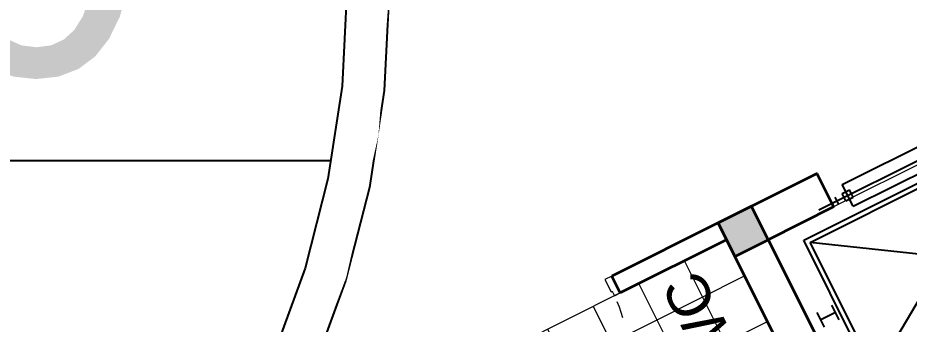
# Model space of a CAD drawing. Header units: millimetres. Extents: x 567980 to 569372, y 2065777 to 2066674.
# Drawn here: x 568782.43 to 568787.68, y 2066327.69 to 2066329.5 of the extents above; entities that cross this region are included whole.
import ezdxf
from ezdxf.enums import TextEntityAlignment as Align
from ezdxf.xclip import XClip

# ---------------------------------------------------------------- set-up
doc = ezdxf.new("R2010")
doc.units = ezdxf.units.MM
for name, pattern in [('CENTER', [3, 1.5, -0.5, 0.5, -0.5]), ('DOT', [0.25, 0, -0.25]), ('HIDDEN', [0.75, 0.5, -0.25])]:
    doc.linetypes.add(name, pattern=pattern)
for name, color, linetype, lineweight in [('A-COT VACH', 2, 'Continuous', 35), ('A-CUA', 25, 'Continuous', 5), ('A-HATCH', 251, 'Continuous', 5), ('A-NET THAY', 125, 'Continuous', 18), ('A-NOI THAT', 44, 'Continuous', 9), ('A-TEXT', 7, 'Continuous', 18), ('A-TUONG', 255, 'Continuous', 35), ('E- RANH GIOI', 1, 'CENTER', 13)]:
    doc.layers.add(name, color=color, linetype=linetype, lineweight=lineweight)
for name, color, linetype in [('A-NOITHAT', 252, 'Continuous'), ('ghi_chu', 7, 'Continuous'), ('LoLK', 6, 'Continuous'), ('text', 7, 'Continuous')]:
    doc.layers.add(name, color=color, linetype=linetype)
doc.styles.add('A1-arial', font='arial.ttf')
doc.styles.add('avh', font='')
doc.styles.get('avh').set_extended_font_data('.VnAvantH')

# ---------------------------------------------------------------- blocks, each defined once
blk = doc.blocks.new('*U308')
h = blk.add_hatch(color=253)
h.dxf.hatch_style = 1
h.paths.add_polyline_path([(50.00000000000001, 449.9999999999998), (89.99999999999999, 449.9999999999998), (89.99999999999999, 549.9999999999998), (50.00000000000001, 549.9999999999998)])
h.paths.add_polyline_path([(50, 100), (90, 100), (90, 0), (50, 0)])
h = blk.add_hatch(color=253)
h.dxf.hatch_style = 1
h.paths.add_polyline_path([(1150, 100), (1110, 100), (1110, 0), (1150, 0)])
h.paths.add_polyline_path([(1150, 450), (1110, 450), (1110, 550), (1150, 550)])
h = blk.add_hatch(color=254)
h.dxf.hatch_style = 1
h.paths.add_polyline_path([(21.73011238398612, 344.5156181119089), (21.73011238398612, 514.1349438079922), (50.00000000000001, 514.1349438079922), (50.00000000000001, 485.8650561920074), (27.38408990719472, 485.8650561920074), (27.38408990719472, 344.5156181119089)])
h = blk.add_hatch(color=254)
h.dxf.hatch_style = 1
h.paths.add_polyline_path([(50.00000000000001, 449.9999999999998), (89.99999999999999, 449.9999999999998), (90, 100), (50, 100)])
h = blk.add_hatch(color=254)
h.dxf.hatch_style = 1
h.paths.add_polyline_path([(1110, 450), (1150, 450), (1150, 100), (1110, 100)])
h = blk.add_hatch(color=253)
h.dxf.hatch_style = 1
h.paths.add_polyline_path([(0, 0), (50, 0), (50, -40), (60, -40), (60, -110.0000000000004), (0, -110.0000000000004)])
h = blk.add_hatch(color=253)
h.dxf.hatch_style = 1
h.paths.add_polyline_path([(1200, 0), (1150, 0), (1150, -40), (1140, -40), (1140, -110.0000000000004), (1200, -110.0000000000004)])
at = {"linetype": 'Continuous'}
blk.add_line((70, 100), (69.99999999999999, 449.9999999999998), dxfattribs=at)
for p, q in [((89.99999999999999, 449.9999999999998), (90, 100)), ((1110, 450), (1110, 100)), ((1130, 100), (1130, 450))]:
    blk.add_line(p, q)
for points in [[(50.00000000000001, 449.9999999999998), (89.99999999999999, 449.9999999999998), (89.99999999999999, 549.9999999999998), (50.00000000000001, 549.9999999999998), (50.00000000000001, 449.9999999999998)], [(1150, 450), (1110, 450), (1110, 550), (1150, 550), (1150, 450)], [(50.00000000000001, 452.9059272893353), (50, 100)], [(1150, 452.9059272893355), (1150, 100)], [(50, 100), (90, 100), (90, 0), (50, 0), (50, 100)], [(1150, 100), (1110, 100), (1110, 0), (1150, 0), (1150, 100)]]:
    blk.add_lwpolyline(points)
at = {"linetype": 'HIDDEN', "ltscale": 30}
for points in [[(599.9999999999999, 0, 0.4142135623730951), (50, 549.9999999999999, 0.4142135623730951)], [(599.9999999999999, 0, -0.4142135623730951), (1150, 550.0000000000003, -0.4142135623730951)]]:
    blk.add_lwpolyline(points, format="xyb", dxfattribs=at)
for points in [[(21.73011238398612, 344.5156181119089), (21.73011238398612, 514.1349438079922), (50.00000000000001, 514.1349438079922), (50.00000000000001, 485.8650561920074), (27.38408990719472, 485.8650561920074), (27.38408990719472, 344.5156181119089)], [(50.00000000000001, 449.9999999999998), (89.99999999999999, 449.9999999999998), (90, 100), (50, 100)], [(1110, 450), (1150, 450), (1150, 100), (1110, 100)], [(0, 0), (50, 0), (50, -40), (60, -40), (60, -110.0000000000004), (0, -110.0000000000004)], [(1200, 0), (1150, 0), (1150, -40), (1140, -40), (1140, -110.0000000000004), (1200, -110.0000000000004)]]:
    blk.add_lwpolyline(points, close=True)
blk = doc.blocks.new('*U295')
at = {"ltscale": 10}
for p, q in [((800, 0), (0, 0)), ((755, -70), (45, -70)), ((755, -110), (45, -110))]:
    blk.add_line(p, q, dxfattribs=at)
for points in [[(0, -110), (45, -110), (45, -70), (60, -70), (60, 0), (0, 0)], [(800, -110), (755, -110), (755, -70), (740, -70), (740, 0), (800, 0)]]:
    blk.add_lwpolyline(points, close=True, dxfattribs=at)
blk = doc.blocks.new('AP11B2')
at = {"layer": 'A-NOITHAT'}
for p, q in [((359.9999999990687, 1491.603832304019), (-360.0000000009313, 1491.603832304019)), ((-360.0000000009313, 1341.603832304019), (-360.0000000009313, 1491.603832304019)), ((359.9999999990687, 1341.603832304019), (359.9999999990687, 1491.603832304019)), ((-435.0000000009313, 1391.603832304027), (-435.0000000009313, 1441.603832304019)), ((-385.0000000009313, 1391.603832304027), (-385.0000000009313, 1441.603832304019)), ((-335.0000000009313, 1441.603832304019), (-385.0000000009313, 1441.603832304019)), ((-335.0000000009313, 1391.603832304027), (-335.0000000009313, 1441.603832304019)), ((384.9999999990687, 1441.603832304019), (334.9999999990687, 1441.603832304019)), ((334.9999999990687, 1391.603832304027), (334.9999999990687, 1441.603832304019)), ((384.9999999990687, 1391.603832304027), (384.9999999990687, 1441.603832304019)), ((434.9999999990687, 1391.603832304027), (434.9999999990687, 1441.603832304019)), ((557.9627270745113, 1416.603832304019), (-568.2546845125034, 1416.603832304019)), ((-335.0000000009313, 1391.603832304027), (-385.0000000009313, 1391.603832304027)), ((384.9999999990687, 1391.603832304027), (334.9999999990687, 1391.603832304027)), ((359.9999999990687, 1341.603832304019), (-360.0000000009313, 1341.603832304019)), ((-725.0000000009313, 166.1255714344661), (-725.0000000009313, 1291.603832304019)), ((724.9999999990687, 1291.603832304019), (-725.0000000009313, 1291.603832304019)), ((-695.0000000009313, 366.1255714344516), (-695.0000000009313, 1261.603832304019)), ((694.9999999990687, 1261.603832304019), (-695.0000000009313, 1261.603832304019)), ((694.9999999990687, 366.1255714344516), (-695.0000000009313, 1261.603832304019)), ((-695.0000000009313, 366.1255714344516), (694.9999999990687, 1261.603832304019)), ((694.9999999990687, 366.1255714344516), (694.9999999990687, 1261.603832304019)), ((724.9999999990687, 166.1255714344588), (724.9999999990687, 1291.603832304019)), ((-850.0000000009313, 757.1255714344661), (-850.0000000009313, 857.1255714344661)), ((-750.0000000009313, 757.1255714344661), (-750.0000000009313, 857.1255714344661)), ((749.9999999990687, 757.1255714344661), (749.9999999990687, 857.1255714344661)), ((849.9999999990687, 757.1255714344661), (849.9999999990687, 857.1255714344661)), ((-750.0000000009313, 807.1255714344588), (-850.0000000009313, 807.1255714344588)), ((749.9999999990687, 807.1255714344588), (849.9999999990687, 807.1255714344516)), ((-360.0000000009313, 366.1255714344516), (-695.0000000009313, 366.1255714344516)), ((-420.0000000009313, 246.1255714344588), (-420.0000000009313, 366.1255714344516)), ((-360.0000000009313, 246.1255714344588), (-360.0000000009313, 366.1255714344516)), ((694.9999999990687, 366.1255714344516), (359.9999999990687, 366.1255714344516)), ((359.9999999990687, 246.1255714344516), (359.9999999990687, 366.1255714344516)), ((419.9999999990687, 246.1255714344516), (419.9999999990687, 366.1255714344516)), ((-360.0000000009313, 246.1255714344588), (-420.0000000009313, 246.1255714344588)), ((417.3913043467328, 226.1255714344588), (-417.3913043485954, 226.1255714344661)), ((-417.3913043485954, 186.1255714344588), (-417.3913043485954, 226.1255714344661)), ((-9.313225746154785e-10, 186.1255714344516), (-9.313225746154785e-10, 226.1255714344661)), ((419.9999999990687, 246.1255714344516), (359.9999999990687, 246.1255714344516)), ((417.3913043467328, 186.1255714344516), (417.3913043467328, 226.1255714344588)), ((724.9999999990687, 166.1255714344588), (-725.0000000009313, 166.1255714344661)), ((417.3913043467328, 186.1255714344516), (-417.3913043485954, 186.1255714344588)), ((417.3913043467328, 79.48334088382398), (-417.3913043485954, 79.48334088382398)), ((-417.3913043485954, 39.48334088382398), (-417.3913043485954, 79.48334088382398)), ((-9.313225746154785e-10, 39.48334088382398), (-9.313225746154785e-10, 79.48334088382398)), ((417.3913043467328, 39.48334088382398), (417.3913043467328, 79.48334088382398)), ((417.3913043467328, 39.48334088382398), (-417.3913043485954, 39.48334088382398)), ((-407.3913043476641, -66.86999999999534), (-407.3913043476641, 25)), ((-367.3913043485954, 25), (-407.3913043476641, 25)), ((-357.3913043485954, -15), (-357.3913043485954, 15)), ((357.3913043467328, -15), (357.3913043467328, 15)), ((407.3913043458015, 25), (367.3913043467328, 25)), ((407.3913043458015, -66.86999999999534), (407.3913043458015, 25)), ((-377.3913043476641, -66.86999999999534), (-377.3913043476641, -24.99999999999272)), ((-367.3913043485954, -24.99999999999272), (-377.3913043476641, -24.99999999999272)), ((377.3913043458015, -24.99999999999272), (367.3913043467328, -24.99999999999272)), ((377.3913043458015, -66.86999999999534), (377.3913043458015, -24.99999999999272)), ((-387.3913043485954, -76.86999999999534), (-397.3913043485954, -76.86999999999534)), ((397.3913043467328, -76.86999999999534), (387.3913043467328, -76.86999999999534))]:
    blk.add_line(p, q, dxfattribs=at)
for centre, start, end in [((-367.3913043485954, 15), 0, 90), ((367.3913043467328, 15), 90, 180), ((-367.3913043485954, -15), 270, 0), ((367.3913043467328, -15), 180, 270), ((-397.3913043485954, -66.86999999999534), 180, 270), ((-387.3913043485954, -66.86999999999534), 270, 0), ((387.3913043467328, -66.86999999999534), 180, 270), ((397.3913043467328, -66.86999999999534), 270, 0)]:
    blk.add_arc(centre, 10, start, end, dxfattribs=at)
for p in [(-900.0000000009313, 0), (899.9999999990687, 0)]:
    blk.add_point(p, dxfattribs=at)
blk = doc.blocks.new('*U306')
blk.add_line((69.99999999999977, -100.0000000000002), (69.99999999999842, -866.6666666666034))
for points in [[(2.273736754828163e-13, 146.666666692162), (60.00000000000045, 146.6666666921618), (60.00000000000023, 39.99999999999983), (50.00000000000023, 39.99999999999986), (50, -1.13686837721616e-13), (0, 0)], [(1066.666666666604, 146.6666666921603), (1006.666666666603, 146.6666666921606), (1006.666666666603, 39.99999999999834), (1016.666666666603, 39.99999999999832), (1016.666666666603, -1.687216023459315e-12), (1066.666666666603, -1.829324570611335e-12)], [(50, -1.13686837721616e-13), (49.99999999999797, -966.666666666604), (89.99999999999797, -966.6666666666038), (90, -2.273736754432321e-13)], [(50, -100.0000000000002), (89.99999999999977, -100.0000000000003), (89.99999999999842, -866.6666666666038), (49.99999999999842, -866.6666666666038)]]:
    blk.add_lwpolyline(points, close=True)
at = {"linetype": 'HIDDEN'}
blk.add_arc((50, -1.13686837721616e-13), 966.666666666604, 270, 7.802421844452399e-15, dxfattribs=at)
blk = doc.blocks.new('cot 220')
at = {"layer": 'A-COT VACH'}
h = blk.add_hatch(color=256, dxfattribs=at)
h.dxf.hatch_style = 1
h.paths.add_polyline_path([(110.0000037951395, 109.9999999980937), (-109.9999962048605, 109.9999999980937), (-109.9999962048605, -110.0000000019063), (110.0000037951395, -110.0000000019063)])
blk.add_lwpolyline([(-109.9999962048605, -110.0000000019063), (110.0000037951395, -110.0000000019063), (110.0000037951395, 109.9999999980937), (-109.9999962048605, 109.9999999980937)], close=True, dxfattribs=at)
blk = doc.blocks.new('MBT1 A1')
at = {"layer": 'A-HATCH'}
h = blk.add_hatch(dxfattribs=at)
h.set_pattern_fill('SQRTMPLT', color=256, scale=0.4000000000000001, pattern_type=2)
h.set_pattern_definition([(6.232856619229086e-15, (-410.517067708075, -66.48982095555402), (-2.775557561562891e-17, 0.4), []), (90, (-410.517067708075, -66.48982095555402), (-0.4, 0), [])])
h.paths.add_polyline_path([(4.800000000046566, -1.999999999767169), (5.290000000037253, -1.999999999767169), (5.289999999804422, -0.1099999996367842), (0.7100000001955777, -0.1099999996367842), (0.7099999999627471, -1.999999999767169), (1.999999999767169, -1.999999999767169)])
at = {"layer": 'A-HATCH', "ltscale": 100}
h = blk.add_hatch(dxfattribs=at)
h.set_pattern_fill('_USER', color=251, scale=0.3, double=1, pattern_type=0)
h.set_pattern_definition([(6.232856619229086e-15, (-314.5519877213519, -96.80991696077399), (-1.387778780781446e-17, 0.3), []), (90, (-314.5519877213519, -96.80991696077399), (-0.2999999999999999, 0), [])])
h.paths.add_polyline_path([(0.6700006034225225, -4.729995999718085), (0.4600000001955777, -4.729995999950916), (0.4599999999627471, -5.529995999997482), (1.619999999878928, -5.529995999764651), (1.619999999878928, -5.529991999734193), (1.730000000214204, -5.529991999967024), (1.730000000214204, -4.839999999618158), (1.729999999748543, -4.039999999804422), (1.729999999981374, -3.929999999934807), (0.6700006031896919, -3.929999999701977)])
at = {"layer": 'A-NET THAY', "ltscale": 100}
for p, q in [((1.999999999767169, -1.999999999767169), (4.800000000046566, -1.999999999767169)), ((1.729999999981374, -4.829999999841675), (1.729999999748543, -4.029999999795109)), ((0, -5.529995999764651), (1.839999999850988, -5.529995999997482)), ((1.619999999878928, -7.079995999811217), (1.619999999878928, -6.179995999671519))]:
    blk.add_line(p, q, dxfattribs=at)
at = {"layer": 'A-TUONG'}
for p, q in [((1.730000000214204, -5.529995999997482), (1.729999999981374, -4.829999999608845)), ((1.729999999981374, -4.829999999608845), (1.840000000083819, -4.829999999841675)), ((1.839999999850988, -5.529995999997482), (1.840000000083819, -4.829999999841675)), ((1.730000000214204, -5.529995999997482), (1.839999999850988, -5.529995999997482))]:
    blk.add_line(p, q, dxfattribs=at)
at = {"layer": 'A-TUONG', "ltscale": 100}
blk.add_line((1.729999999981374, -4.829999999608845), (1.840000000083819, -4.829999999841675), dxfattribs=at)
blk.add_lwpolyline([(1.840000000083819, -7.079995999811217), (1.840000000083819, -7.729995999718085), (0, -7.729995999718085), (0, -5.529995999764651), (1.839999999850988, -5.529995999997482), (1.840000000083819, -6.179995999904349), (1.619999999878928, -6.179995999671519), (1.619999999878928, -5.749995999736711), (0.2199999999720603, -5.749995999736711), (0.2199999999720603, -7.509995999978855), (1.620000000111759, -7.509995999746025), (1.619999999878928, -7.079995999811217)], close=True, dxfattribs=at)
at = {"layer": 'A-COT VACH', "xscale": 0.001, "yscale": 0.001, "zscale": 0.001}
blk.add_blockref('cot 220', (1.729999996256083, -5.639991999836639), dxfattribs=at)
at = {"layer": 'A-CUA', "yscale": 0.0009999999999999998, "rotation": 180}
for name, p, xscale, zscale in [('*U308', (2.800000000046566, -2.219995999941602), -0.0009999999999999998, 0.001), ('*U295', (4.800000000046566, -2.219995999708772), 0.0009999999999999998, 0.0009999999999999998)]:
    blk.add_blockref(name, p, dxfattribs=dict(at, xscale=xscale, zscale=zscale))
at = {"layer": 'A-CUA', "extrusion": (0, 0, -1), "xscale": -0.0007500000000000047, "yscale": 0.0007500000000000047, "zscale": -0.0007500000000000047, "rotation": 90}
blk.add_blockref('*U306', (-1.729999999748543, -4.029999999795109), dxfattribs=at)
at = {"layer": 'A-NOI THAT', "linetype": 'Continuous', "xscale": -0.0009583333333333351, "yscale": 0.0009583333333333351, "zscale": 0.0009583333333333339, "rotation": 270}
blk.add_blockref('AP11B2', (0.2863796604797244, -6.629995999624953), dxfattribs=at)
at = {"layer": 'A-TEXT', "style": 'A1-arial'}
blk.add_text('WC', height=0.2500000000000001, dxfattribs=at).set_placement((1.365777087863535, -5.31130220904015), align=Align.CENTER)
blk = doc.blocks.new('MBT1K02')
at = {"layer": 'LoLK', "rotation": 180}
blk.add_blockref('MBT1 A1', (-43.66771715600044, 20.00000001280569), dxfattribs=at)
blk = doc.blocks.new('sl')
at = {"layer": 'ghi_chu', "color": 158}
blk.add_circle((0, 0), 5.75, dxfattribs=at)
at = {"color": 158, "linetype": 'DOT'}
blk.add_wipeout([(3.5208595475486404e-16, 5.75), (0.969923385692005, 5.667605193191193), (1.8644182452907085, 5.439342295409173), (2.4721268485312047, 5.19144381119272), (3.1309317900050124, 4.822837974298537), (3.790308711290825, 4.323894063585842), (4.429387843055263, 3.666472874002242), (4.910778165943334, 2.9911131380966225), (5.203892177182513, 2.4458140175120917), (5.532139964477323, 1.5677778584457833), (5.698465156793055, 0.7681112268516266), (5.75, 0), (5.686371084061578, -0.8530438994262575), (5.496098205030802, -1.689794224353129), (5.2327386792073485, -2.383473497886502), (4.825305600030205, -3.127127414467971), (4.383189926834117, -3.721578437343479), (3.929815285478843, -4.197505428467821), (2.9936814231296998, -4.909212924370681), (2.4199680402585857, -5.2159615301617235), (1.5354575353235314, -5.541197538187769), (0.6268165904409351, -5.715732758093926), (-1.056257864264592e-15, -5.75), (-0.8583477087645206, -5.685572900848136), (-1.5940806531006373, -5.524618255717788), (-2.40903986994229, -5.221017803554057), (-3.139398486746215, -4.817330914667954), (-3.7183236567631495, -4.385951343044689), (-4.311791834998167, -3.8040703426255327), (-4.851567804086016, -3.086225824912363), (-5.211174131927694, -2.43026010269017), (-5.5241386364638405, -1.5957419356297642), (-5.686254877874253, -0.853818167908873), (-5.75, 0), (-5.6611914826744, 1.0066831658942323), (-5.488230834533672, 1.7151741331053927), (-5.1200356553748625, 2.616817702418359), (-4.43866223175213, 3.6552397448617775), (-3.5478669059890633, 4.52494645464315), (-2.7209342178740763, 5.0654730264805465), (-1.720506428404943, 5.486561548895381), (-0.804793078194819, 5.693400398820522)], dxfattribs=at).dxf.layer = 'ghi_chu'
at = {"layer": 'ghi_chu', "color": 32}
blk.add_lwpolyline([(-5.408326913253404, -1), (5.408326913253404, -1)], dxfattribs=at)
at = {"layer": 'ghi_chu'}
blk.add_circle((0, 0), 5.5, dxfattribs=at)
at = {"layer": 'ghi_chu', "style": 'avh'}
for tag, height, p in [('SOLO', 1.25, (0, 2.505939941853285)), ('DT', 1.5, (-0.01470196363516152, -0.4940600581467152))]:
    blk.add_attdef(tag, text='', height=height, dxfattribs=at).set_placement(p, align=Align.CENTER)
blk.add_attdef('MD', text='', height=1.25, dxfattribs=at).set_placement((-0.5015280463267118, -2.996534363832325), align=Align.RIGHT)
blk.add_attdef('TC', (0.5, -3.020000000018626), '', height=1.25, dxfattribs=at)
blk = doc.blocks.new('TEM DAT')
at = {"layer": 'ghi_chu'}
ref = blk.add_blockref('sl', (176.6048657894135, -115.9056446552277), dxfattribs=at)
ref.add_attrib('DT', '4710.70', dxfattribs={"height": 1.8, "style": 'avh'}).set_placement((176.5901638269424, -116.3997046947479), align=Align.CENTER)
blk = doc.blocks.new('MA LO')
at = {"layer": 'E- RANH GIOI', "xscale": 996.6571095296216, "yscale": 996.6571095296216, "zscale": 996.6571095296216}
blk.add_blockref('TEM DAT', (-315256.9631516933, 99517.19136619568), dxfattribs=at)

msp = doc.modelspace()

# ---------------------------------------------------------------- block references
at = {"layer": 'LoLK', "rotation": 296.5718179020918}
msp.add_blockref('MBT1K02', (568784.0784966609, 2066276.168235795), dxfattribs=at)

# ---------------------------------------------------------------- next in the draw order: block references
at = {"layer": 'text'}
ref = msp.add_blockref('MA LO', (568918.1304692444, 2066345.654630337), dxfattribs=dict(at, xscale=0.001000000000001394, yscale=0.001000000000001394, zscale=0.001000000000001394))
XClip(ref).set_block_clipping_path([(-136708.084112525, -393536.3904697895), (377080.8607170582, -389718.9184806347), (377080.8607170582, 192659.0805361271), (-315505.95911979675, 196067.95970368385), (-315505.95911979675, 99448.33040356636)])

doc.saveas('drawing.dxf')
